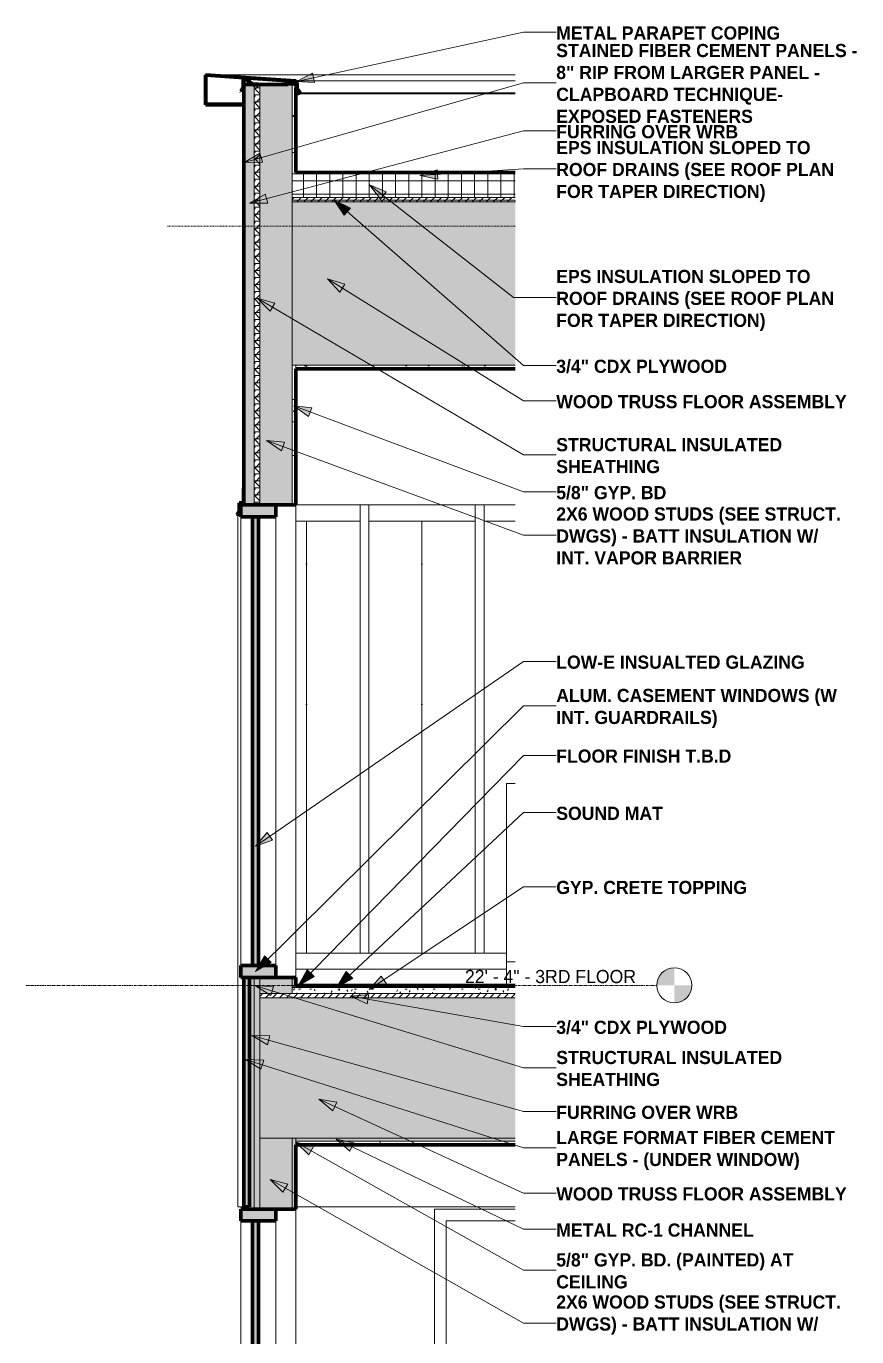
# Model space of a CAD drawing. Header units: inches. Extents: x 2031 to 2895, y -160 to 455.
# Drawn here: x 2030.7 to 2172.7, y 207.9 to 432 of the extents above; entities that cross this region are included whole.
import ezdxf

# ---------------------------------------------------------------- set-up
doc = ezdxf.new("R2010")
doc.units = ezdxf.units.IN
doc.header["$MEASUREMENT"] = 0
doc.linetypes.add('Aligning Line 1_8_', pattern=[0.25, 0.125, -0.125])
doc.linetypes.add('Grid Line 1_2_', pattern=[0.875, 0.5, -0.125, 0.125, -0.125])
for name, color, linetype, lineweight in [('0-1', 7, 'Continuous', 5), ('0-2', 55, 'Continuous', 9), ('A-FLOR-1', 8, 'Continuous', 5), ('A-FLOR-2', 31, 'Continuous', 5), ('A-FLOR-3', 251, 'Continuous', 5), ('A-FLOR-4', 192, 'Continuous', 70), ('A-FLOR-LEVL', 51, 'Continuous', 9), ('A-FLOR-LEVL-1', 51, 'Grid Line 1_2_', 9), ('A-FLOR-MCUT', 51, 'Continuous', 18), ('A-FLOR-PATT-1', 8, 'Continuous', 9), ('A-GLAZ-1', 135, 'Continuous', 18), ('A-GLAZ-2', 10, 'Continuous', 18), ('A-GLAZ-3', 27, 'Continuous', 18), ('A-GLAZ-4', 9, 'Continuous', 18), ('A-GLAZ-5', 151, 'Continuous', 70), ('A-GLAZ-CWMG-1', 55, 'Continuous', 9), ('A-ROOF', 132, 'Continuous', 18), ('A-ROOF-1', 252, 'Continuous', 18), ('A-ROOF-2', 31, 'Continuous', 5), ('A-ROOF-3', 132, 'Continuous', 70), ('A-ROOF-PATT-1', 132, 'Continuous', 9), ('A-WALL', 113, 'Continuous', 18), ('A-WALL-1', 254, 'Continuous', 5), ('A-WALL-2', 8, 'Continuous', 5), ('A-WALL-4', 135, 'Continuous', 18), ('A-WALL-5', 27, 'Continuous', 18), ('A-WALL-6', 113, 'Continuous', 70), ('A-WALL-PATT-1', 55, 'Continuous', 9), ('A-WALL-PATT-2', 111, 'Continuous', 9), ('G-ANNO-SYMB', 111, 'Aligning Line 1_8_', 9), ('G-ANNO-TEXT', 231, 'Continuous', 9), ('Q-CASE-1', 55, 'Continuous', 9)]:
    doc.layers.add(name, color=color, linetype=linetype, lineweight=lineweight)
doc.styles.add('Century Gothic', font='ufonts.com_century-gothic.ttf', dxfattribs={"height": 2.25})
doc.styles.add('Century Gothic_B', font='GOTHICB.TTF', dxfattribs={"height": 2.25})
pattern_1 = [(0, (3257.106, 59.024), (7.68, 1.92), [0.317, -5.443, 0.317, -5.443, -30.72]), (0, (3257.106, 59.024), (7.68, 1.92), [-11.52, 0.317, -11.203, 0.317, -5.443, -13.44]), (0, (3257.106, 59.024), (7.68, 1.92), [-28.8, 0.317, -3.523, 0.317, -9.283]), (120, (3259.986, 59.984), (-5.5027688, 5.691075), [0.317, -5.443, 0.317, -5.443, -30.72]), (120, (3259.986, 59.984), (-5.5027688, 5.691075), [-11.52, 0.317, -11.203, 0.317, -5.443, -13.44]), (120, (3259.986, 59.984), (-5.5027688, 5.691075), [-28.8, 0.317, -3.523, 0.317, -9.283]), (240, (3260.946, 63.824), (-2.1772312, -7.611075), [0.317, -5.443, 0.317, -5.443, -30.72]), (240, (3260.946, 63.824), (-2.1772312, -7.611075), [-11.52, 0.317, -11.203, 0.317, -5.443, -13.44]), (240, (3260.946, 63.824), (-2.1772312, -7.611075), [-28.8, 0.317, -3.523, 0.317, -9.283])]
pattern_2 = [(0, (3257.106, 59.024), (0, 1.2), []), (315, (3257.106, 59.024), (1.1992531, 0), [1.696, -1.696]), (45, (3257.106, 59.024), (1.1992531, 0), [1.696, -1.696])]
pattern_3 = [(161.57, (3257.226, 59.144), (-0.960383694, -0.00039918), [0, -6.83, 0.758, 0]), (18.43, (3256.986, 59.144), (-0.960383694, 0.00039918), [0, -6.83, 0.758, 0]), (108.43, (3257.226, 59.144), (0.47951018, -2.4005264), [2.276, -5.312]), (71.57, (3256.986, 59.144), (0.47951018, 2.4005264), [2.276, -5.312])]

# ---------------------------------------------------------------- blocks, each defined once
blk = doc.blocks.new('OD_CW_Base Cabinet - OD_CW_Base Cabinet-2044941-WALL SECTION - NORTH_SOUTH - LOOKING WEST - Callout 2')
at = {"layer": 'Q-CASE-1'}
for p, q in [((2112.8, 140), (2112.8, 170.5)), ((2114.32, 170.5), (2112.8, 170.5)), ((2112.8, 140), (2114.32, 140)), ((2112.8, 136), (2112.8, 140))]:
    blk.add_line(p, q, dxfattribs=at)
blk = doc.blocks.new('CTR - 1st Phase - Unit Layouts_rvt-1-WALL SECTION - NORTH_SOUTH - LOOKING WEST - Callout 2')
at = {"layer": '0-2'}
for p in [(0, 132), (0, 0)]:
    blk.add_blockref('OD_CW_Base Cabinet - OD_CW_Base Cabinet-2044941-WALL SECTION - NORTH_SOUTH - LOOKING WEST - Callout 2', p, dxfattribs=at)
blk = doc.blocks.new('Basic Wall _ EXT - FIBER CEMENT - LARGE - ___-2162460-WALL SECTION - NORTH_SOUTH - LOOKING WEST - Callout 2')
at = {"layer": 'A-WALL-5'}
blk.add_hatch(color=256, dxfattribs=at).paths.add_polyline_path([(2066.97, 348.51), (2067.05, 348.56), (2067.31, 348.88), (2067.29, 348.9), (2067, 348.56), (2066.96, 348.54), (2066.9, 348.57), (2066.88, 348.59), (2066.87, 348.63), (2066.89, 348.66), (2067.17, 349.02), (2067.17, 350.44), (2067.92, 350.5), (2067.92, 353), (2067.89, 353), (2067.89, 350.53), (2067.14, 350.46), (2067.13, 349.01), (2066.85, 348.66), (2066.85, 348.6), (2066.89, 348.53), (2066.92, 348.52), (2066.96, 348.51)], flags=0)
at = {"layer": 'A-WALL-6'}
for p, q in [((2067.92, 353), (2067.89, 353)), ((2067.89, 353), (2067.89, 350.53)), ((2067.92, 350.5), (2067.92, 353)), ((2067.89, 350.53), (2067.14, 350.46)), ((2067.14, 350.46), (2067.14, 349.02)), ((2067.17, 350.44), (2067.92, 350.5)), ((2067.17, 349.01), (2067.17, 350.44)), ((2067.14, 349.02), (2066.86, 348.68)), ((2066.87, 348.55), (2066.9, 348.53)), ((2066.89, 348.66), (2067.17, 349.01)), ((2066.92, 348.55), (2066.89, 348.57)), ((2067.29, 348.9), (2067, 348.56)), ((2067.03, 348.54), (2067.31, 348.88)), ((2067.31, 348.88), (2067.29, 348.9))]:
    blk.add_line(p, q, dxfattribs=at)
for centre, radius, start, end in [((2066.93, 348.62), 0.0938, 140, 230), ((2066.93, 348.62), 0.0625, 140, 230), ((2066.96, 348.6), 0.0938, 230, 320), ((2066.96, 348.6), 0.0625, 230, 320)]:
    blk.add_arc(centre, radius, start, end, dxfattribs=at)
blk = doc.blocks.new('Basic Wall _ EXT - FIBER CEMENT - SMALL - ___-2145934-WALL SECTION - NORTH_SOUTH - LOOKING WEST - Callout 2')
at = {"layer": 'A-WALL-5'}
h = blk.add_hatch(color=256, dxfattribs=at)
h.paths.add_polyline_path([(2062.33, 418.54), (2067.92, 418.54), (2067.92, 418.62), (2061.44, 418.62), (2061.44, 423.58), (2076.8, 422.52), (2076.9, 422.47), (2076.94, 422.35), (2076.95, 421.39), (2076.96, 421.35), (2077.02, 421.22), (2077.41, 420.59), (2077.27, 420.51), (2077.2, 420.5), (2077.14, 420.51), (2076.86, 420.64), (2076.83, 420.57), (2077.14, 420.43), (2077.22, 420.42), (2077.34, 420.45), (2077.53, 420.57), (2077.03, 421.37), (2077.02, 421.5), (2077.01, 422.37), (2076.96, 422.52), (2076.8, 422.6), (2061.36, 423.66), (2061.36, 418.54), (2061.44, 418.54)], flags=0)
h.paths.add_polyline_path([(2077.23, 420.59), (2077.3, 420.63), (2076.88, 421.33), (2076.87, 421.39), (2076.87, 421.85), (2076.8, 422.01), (2076.62, 422.08), (2075.45, 422.07), (2075.45, 422), (2076.8, 422), (2076.81, 421.3), (2076.88, 421.17), (2077.23, 420.6)], flags=0)
h.paths.add_polyline_path([(2067.46, 420.79), (2067.9, 421.52), (2067.91, 421.57), (2067.92, 421.63), (2067.93, 422.87), (2068.02, 423.02), (2068.22, 422.98), (2069.36, 422.01), (2069.38, 422), (2070.35, 422), (2070.35, 422.04), (2069.46, 422.05), (2069.41, 422.07), (2069.36, 422.1), (2068.25, 423.05), (2068.11, 423.11), (2067.98, 423.09), (2067.88, 423), (2067.84, 422.86), (2067.83, 421.56), (2067.78, 421.45), (2067.39, 420.84)], flags=0)
h.paths.add_polyline_path([(2075.17, 422.16), (2076.32, 422.16), (2076.32, 422.23), (2075.25, 422.23), (2075.25, 422.37), (2076.67, 422.39), (2076.72, 422.24), (2076.8, 422.27), (2076.73, 422.47), (2075.17, 422.44), (2075.17, 422.23)], flags=0)
at = {"layer": 'A-WALL-4'}
for p, q in [((2067.92, 421.63), (2067.92, 422)), ((2075.45, 422), (2076.17, 422)), ((2076.17, 422), (2076.62, 422)), ((2076.79, 421.83), (2076.79, 421.39)), ((2067.92, 418.54), (2067.92, 418.62))]:
    blk.add_line(p, q, dxfattribs=at)
at = {"layer": 'A-WALL-6'}
for p, q in [((2076.8, 422.6), (2061.36, 423.66)), ((2061.36, 423.66), (2061.36, 418.54)), ((2061.44, 418.62), (2061.44, 423.58)), ((2061.44, 423.58), (2076.79, 422.52)), ((2067.8, 421.5), (2067.39, 420.84)), ((2067.46, 420.79), (2067.87, 421.45)), ((2067.84, 422.86), (2067.84, 421.63)), ((2067.92, 422), (2067.92, 422.86)), ((2068.2, 422.99), (2069.31, 422.04)), ((2069.36, 422.1), (2068.25, 423.05)), ((2070.35, 422.04), (2069.52, 422.04)), ((2069.52, 421.96), (2070.35, 421.96)), ((2070.35, 421.96), (2070.35, 422.04)), ((2076.73, 422.47), (2075.17, 422.44)), ((2075.17, 422.44), (2075.17, 422.16)), ((2075.17, 422.16), (2076.32, 422.16)), ((2075.25, 422.37), (2076.67, 422.39)), ((2075.25, 422.23), (2075.25, 422.37)), ((2076.32, 422.23), (2075.25, 422.23)), ((2076.62, 422.08), (2075.45, 422.08)), ((2075.45, 422.08), (2075.45, 422)), ((2076.32, 422.16), (2076.32, 422.23)), ((2076.67, 422.39), (2076.72, 422.24)), ((2076.72, 422.24), (2076.8, 422.27)), ((2076.8, 422.27), (2076.73, 422.47)), ((2076.84, 421.22), (2077.23, 420.59)), ((2076.87, 421.39), (2076.87, 421.83)), ((2077.3, 420.63), (2076.91, 421.26)), ((2076.94, 422.35), (2076.94, 421.44)), ((2076.99, 421.26), (2077.42, 420.6)), ((2077.02, 421.44), (2077.02, 422.35)), ((2077.53, 420.57), (2077.06, 421.3)), ((2067.39, 420.84), (2067.46, 420.79)), ((2076.86, 420.64), (2076.83, 420.57)), ((2076.83, 420.57), (2077.1, 420.44)), ((2077.14, 420.51), (2076.86, 420.64)), ((2077.23, 420.59), (2077.3, 420.63)), ((2077.42, 420.6), (2077.3, 420.52)), ((2077.34, 420.45), (2077.53, 420.57)), ((2061.36, 418.54), (2067.92, 418.54)), ((2067.92, 418.62), (2061.44, 418.62))]:
    blk.add_line(p, q, dxfattribs=at)
for centre, radius, start, end in [((2067.59, 421.63), 0.25, 328.2381, 0), ((2068.09, 422.86), 0.25, 49.2771, 180), ((2067.59, 421.63), 0.329, 328.2381, 0), ((2068.09, 422.86), 0.171, 49.2771, 180), ((2069.52, 422.29), 0.329, 229.2771, 270), ((2069.52, 422.29), 0.25, 229.2771, 270), ((2076.62, 421.83), 0.25, 0, 90), ((2076.62, 421.83), 0.171, 0, 90), ((2076.77, 422.35), 0.171, 0, 82.4457), ((2077.12, 421.39), 0.329, 180, 211.4324), ((2076.77, 422.35), 0.25, 0, 83.0705), ((2077.12, 421.39), 0.25, 180, 211.4324), ((2077.27, 421.44), 0.329, 180, 212.826), ((2077.27, 421.44), 0.25, 180, 212.826), ((2077.21, 420.67), 0.25, 244.1745, 302.0105), ((2077.21, 420.67), 0.171, 244.1745, 302.0105)]:
    blk.add_arc(centre, radius, start, end, dxfattribs=at)
blk = doc.blocks.new('_THE_ WINDOW _ DOOR - Window - 2nd Floor-2113391-WALL SECTION - NORTH_SOUTH - LOOKING WEST - Callout 2')
at = {"layer": 'A-GLAZ-2'}
blk.add_hatch(color=256, dxfattribs=at).paths.add_polyline_path([(2069.42, 151), (2070.42, 151), (2070.42, 227.75), (2069.42, 227.75), (2069.42, 154.13)], flags=0)
at = {"layer": 'A-GLAZ-3'}
h = blk.add_hatch(color=256, dxfattribs=at)
h.paths.add_polyline_path([(2067.92, 149), (2073.42, 149), (2073.42, 151), (2067.42, 151), (2067.42, 149)], flags=0)
h.paths.add_polyline_path([(2067.99, 227.75), (2073.42, 227.75), (2073.42, 229.75), (2067.42, 229.75), (2067.42, 227.75), (2067.95, 227.75)], flags=0)
at = {"layer": 'A-GLAZ-4'}
blk.add_hatch(color=256, dxfattribs=at).paths.add_polyline_path([(2067.92, 109.75), (2068.92, 109.75), (2068.92, 149), (2067.92, 149), (2067.92, 109.87)], flags=0)
at = {"layer": 'A-GLAZ-1'}
for p, q in [((2067.42, 151), (2067.42, 227.75)), ((2073.42, 227.75), (2073.42, 151))]:
    blk.add_line(p, q, dxfattribs=at)
at = {"layer": 'A-GLAZ-5'}
for p, q in [((2073.42, 229.75), (2067.42, 229.75)), ((2067.42, 229.75), (2067.42, 227.75)), ((2073.42, 227.75), (2073.42, 229.75)), ((2067.42, 227.75), (2073.42, 227.75)), ((2069.42, 227.75), (2069.42, 151)), ((2070.42, 227.75), (2069.42, 227.75)), ((2070.42, 151), (2070.42, 227.75)), ((2073.42, 151), (2067.42, 151)), ((2067.42, 151), (2067.42, 149)), ((2069.42, 151), (2070.42, 151)), ((2073.42, 149), (2073.42, 151)), ((2067.42, 149), (2073.42, 149)), ((2068.92, 149), (2067.92, 149)), ((2067.92, 149), (2067.92, 109.75)), ((2068.92, 109.75), (2068.92, 149)), ((2067.92, 109.75), (2068.92, 109.75))]:
    blk.add_line(p, q, dxfattribs=at)
blk = doc.blocks.new('_THE_ WINDOW _ DOOR - Window - 3rd Floor-2113392-WALL SECTION - NORTH_SOUTH - LOOKING WEST - Callout 2')
at = {"layer": 'A-GLAZ-2'}
blk.add_hatch(color=256, dxfattribs=at).paths.add_polyline_path([(2070.42, 271.37), (2070.42, 348.12), (2069.42, 348.12), (2069.42, 271.37), (2069.76, 271.37)], flags=0)
at = {"layer": 'A-GLAZ-3'}
h = blk.add_hatch(color=256, dxfattribs=at)
h.paths.add_polyline_path([(2073.24, 269.37), (2073.42, 269.37), (2073.42, 271.37), (2067.42, 271.37), (2067.42, 269.37), (2070.67, 269.37)], flags=0)
h.paths.add_polyline_path([(2067.92, 348.12), (2073.42, 348.12), (2073.42, 350.12), (2067.42, 350.12), (2067.42, 348.12)], flags=0)
at = {"layer": 'A-GLAZ-4'}
blk.add_hatch(color=256, dxfattribs=at).paths.add_polyline_path([(2068.92, 230.12), (2068.92, 269.37), (2067.92, 269.37), (2067.92, 230.12)], flags=0)
at = {"layer": 'A-GLAZ-1'}
for p, q in [((2067.42, 271.37), (2067.42, 348.12)), ((2073.42, 348.12), (2073.42, 271.37))]:
    blk.add_line(p, q, dxfattribs=at)
at = {"layer": 'A-GLAZ-5'}
for p, q in [((2073.42, 350.12), (2067.42, 350.12)), ((2067.42, 350.12), (2067.42, 348.12)), ((2073.42, 348.12), (2073.42, 350.12)), ((2067.42, 348.12), (2073.42, 348.12)), ((2069.42, 348.12), (2069.42, 271.37)), ((2070.42, 348.12), (2069.42, 348.12)), ((2070.42, 271.37), (2070.42, 348.12)), ((2073.42, 271.37), (2067.42, 271.37)), ((2067.42, 271.37), (2067.42, 269.37)), ((2069.42, 271.37), (2070.42, 271.37)), ((2073.42, 269.37), (2073.42, 271.37)), ((2067.42, 269.37), (2073.42, 269.37)), ((2068.92, 269.37), (2067.92, 269.37)), ((2067.92, 269.37), (2067.92, 230.12)), ((2068.92, 230.12), (2068.92, 269.37)), ((2067.92, 230.12), (2068.92, 230.12))]:
    blk.add_line(p, q, dxfattribs=at)
blk = doc.blocks.new('Basic Wall _ EXT - FIBER CEMENT - LARGE - ___-2162463-WALL SECTION - NORTH_SOUTH - LOOKING WEST - Callout 2')
at = {"layer": 'A-WALL-4'}
for p, q in [((2067.17, 350.44), (2067.92, 350.44)), ((2066.9, 348.53), (2066.92, 348.52))]:
    blk.add_line(p, q, dxfattribs=at)
at = {"layer": 'A-WALL-4', "flags": 128}
blk.add_lwpolyline([(2066.86, 348.68), (2066.85, 348.66), (2066.84, 348.64), (2066.84, 348.61), (2066.84, 348.59), (2066.86, 348.57), (2066.87, 348.55)], dxfattribs=at)
blk = doc.blocks.new('Basic Wall _ EXT - FIBER CEMENT - SMALL - ___-2145937-WALL SECTION - NORTH_SOUTH - LOOKING WEST - Callout 2')
at = {"layer": 'A-WALL-4'}
for p, q in [((2114.32, 423.66), (2061.36, 423.66)), ((2068.24, 423.11), (2068.09, 423.11)), ((2069.31, 422.04), (2069.37, 422)), ((2070.35, 422.04), (2075.45, 422.04)), ((2075.25, 422.37), (2076.68, 422.37)), ((2076.94, 422.23), (2076.32, 422.23)), ((2076.32, 422.16), (2076.94, 422.16)), ((2076.94, 422.08), (2076.62, 422.08)), ((2076.72, 422.24), (2076.94, 422.24)), ((2076.73, 422.47), (2076.9, 422.47)), ((2076.8, 422.6), (2114.32, 422.6)), ((2076.8, 422.27), (2076.94, 422.27)), ((2067.46, 420.79), (2067.92, 420.79)), ((2076.86, 420.64), (2077.2, 420.64)), ((2077.21, 420.42), (2114.32, 420.42)), ((2077.23, 420.59), (2077.41, 420.59)), ((2077.3, 420.63), (2077.4, 420.63)), ((2077.53, 420.57), (2114.32, 420.57))]:
    blk.add_line(p, q, dxfattribs=at)
at = {"layer": 'A-WALL-4', "flags": 128}
for points in [[(2067.98, 423.09), (2067.96, 423.07), (2067.91, 423.03), (2067.87, 422.98), (2067.85, 422.92), (2067.84, 422.86)], [(2067.87, 421.45), (2067.9, 421.51), (2067.91, 421.57), (2067.92, 421.63)], [(2068.25, 423.05), (2068.2, 423.09), (2068.14, 423.11), (2068.08, 423.11), (2068.02, 423.1), (2067.99, 423.09)], [(2076.87, 421.83), (2076.87, 421.89), (2076.84, 421.95), (2076.8, 422.01), (2076.75, 422.05), (2076.69, 422.07), (2076.62, 422.08)], [(2077.02, 422.35), (2077.01, 422.41), (2076.99, 422.47), (2076.96, 422.52), (2076.91, 422.56), (2076.86, 422.59), (2076.8, 422.6)], [(2076.8, 421.35), (2076.8, 421.33), (2076.82, 421.28), (2076.84, 421.22)], [(2076.94, 421.44), (2076.95, 421.38), (2076.97, 421.32), (2076.99, 421.26)], [(2077.1, 420.44), (2077.16, 420.42), (2077.22, 420.42), (2077.29, 420.43), (2077.34, 420.45)]]:
    blk.add_lwpolyline(points, dxfattribs=at)
blk = doc.blocks.new('Rectangular Mullion - Profile_Polycarbonate_Upper and left-1940140-WALL SECTION - NORTH_SOUTH - LOOKING WEST - Callout 2')
at = {"layer": 'A-GLAZ-CWMG-1'}
for p, q in [((2087.79, 347.37), (2076.8, 347.37)), ((2107.48, 347.37), (2089.29, 347.37)), ((2114.32, 347.37), (2108.98, 347.37))]:
    blk.add_line(p, q, dxfattribs=at)
blk = doc.blocks.new('_THE_ WINDOW _ DOOR - Window - 2nd Floor-2113400-WALL SECTION - NORTH_SOUTH - LOOKING WEST - Callout 2')
at = {"layer": 'A-GLAZ-1'}
for p, q in [((2102.51, 227.75), (2114.32, 227.75)), ((2102.51, 151), (2102.51, 227.75)), ((2112.8, 151), (2102.51, 151))]:
    blk.add_line(p, q, dxfattribs=at)
blk = doc.blocks.new('Rectangular Mullion - Stud - Base_Head-1740475-WALL SECTION - NORTH_SOUTH - LOOKING WEST - Callout 2')
at = {"layer": 'A-GLAZ-CWMG-1'}
h = blk.add_hatch(dxfattribs=at)
h.set_pattern_fill('FP_10', color=256, style=0, pattern_type=2)
h.set_pattern_definition([(0, (2118.82, 270.75), (0, 8), [])])
h.paths.add_polyline_path([(2112.8, 268), (2112.8, 273.5), (2108.98, 273.5), (2108.98, 268)], flags=0)
blk.add_line((2112.8, 273.5), (2108.98, 273.5), dxfattribs=at)
blk = doc.blocks.new('Rectangular Mullion - Stud - Base_Head-1773364-WALL SECTION - NORTH_SOUTH - LOOKING WEST - Callout 2')
at = {"layer": 'A-GLAZ-CWMG-1'}
h = blk.add_hatch(dxfattribs=at)
h.set_pattern_fill('FP_11', color=256, style=0, pattern_type=2)
h.set_pattern_definition([(0, (2099.137, 270.75), (0, 8), [])])
h.paths.add_polyline_path([(2089.29, 268), (2108.98, 268), (2108.98, 273.5), (2089.29, 273.5), (2089.29, 272)], flags=0)
blk.add_line((2108.98, 273.5), (2089.29, 273.5), dxfattribs=at)
blk = doc.blocks.new('Rectangular Mullion - Stud - Base_Head-1773367-WALL SECTION - NORTH_SOUTH - LOOKING WEST - Callout 2')
at = {"layer": 'A-GLAZ-CWMG-1'}
h = blk.add_hatch(dxfattribs=at)
h.set_pattern_fill('FP_12', color=256, style=0, pattern_type=2)
h.set_pattern_definition([(0, (2079.453, 270.75), (0, 8), [])])
h.paths.add_polyline_path([(2076.8, 268), (2089.29, 268), (2089.29, 273.5), (2076.8, 273.5), (2076.8, 269.37)], flags=0)
blk.add_line((2089.29, 273.5), (2076.8, 273.5), dxfattribs=at)
blk = doc.blocks.new('Rectangular Mullion - Stud - Vertical-2193583-WALL SECTION - NORTH_SOUTH - LOOKING WEST - Callout 2')
at = {"layer": 'A-GLAZ-CWMG-1'}
for p, q in [((2107.48, 273.5), (2107.48, 350.12)), ((2108.98, 350.12), (2108.98, 273.5)), ((2108.98, 273.5), (2107.48, 273.5))]:
    blk.add_line(p, q, dxfattribs=at)
blk = doc.blocks.new('Rectangular Mullion - Profile_Polycarbonate_right-1741241-WALL SECTION - NORTH_SOUTH - LOOKING WEST - Callout 2')
at = {"layer": 'A-GLAZ-CWMG-1'}
for p, q in [((2066.92, 350.12), (2067.14, 350.12)), ((2066.92, 350.12), (2066.92, 348.76)), ((2067.17, 350.12), (2067.42, 350.12)), ((2066.92, 348.71), (2066.92, 348.55)), ((2066.92, 348.52), (2066.92, 230.12)), ((2067.92, 230.12), (2066.92, 230.12))]:
    blk.add_line(p, q, dxfattribs=at)
blk = doc.blocks.new('Level - Level Head - Circle-50818-WALL SECTION - NORTH_SOUTH - LOOKING WEST - Callout 2')
at = {"layer": 'A-FLOR-LEVL'}
h = blk.add_hatch(color=256, dxfattribs=at)
edge = h.paths.add_edge_path(flags=0)
edge.add_line((2141.5, 0), (2138.5, 0))
edge.add_arc((2141.5, 0), 3, 90, 180, ccw=False)
edge.add_line((2141.5, 3), (2141.5, 0))
h = blk.add_hatch(color=256, dxfattribs=at)
edge = h.paths.add_edge_path(flags=0)
edge.add_line((2141.5, -3), (2141.5, 0))
edge.add_line((2141.5, 0), (2144.5, 0))
edge.add_arc((2141.5, 0), 3, 270, 360, ccw=False)
blk.add_circle((2141.5, 0), 3, dxfattribs=at)

msp = doc.modelspace()

# ---------------------------------------------------------------- hatches: boundary and pattern name
at = {"layer": 'A-FLOR-1'}
msp.add_hatch(color=256, dxfattribs=at).paths.add_polyline_path([(2076.17, 267.62), (2114.32, 267.62), (2114.32, 267.87), (2076.17, 267.87)], flags=0)
at = {"layer": 'A-FLOR-2'}
msp.add_hatch(color=256, dxfattribs=at).paths.add_polyline_path([(2114.32, 241.87), (2114.32, 265.87), (2070.67, 265.87), (2070.67, 241.87), (2084.61, 241.87)], flags=0)
at = {"layer": 'A-FLOR-3'}
msp.add_hatch(color=256, dxfattribs=at).paths.add_polyline_path([(2076.8, 241.37), (2114.32, 241.37), (2114.32, 241.87), (2076.8, 241.87)], flags=0)
at = {"layer": 'A-FLOR-PATT-1'}
h = msp.add_hatch(dxfattribs=at)
h.set_pattern_fill('FP_3', color=256, style=0, pattern_type=2)
h.set_pattern_definition(pattern_2)
h.paths.add_polyline_path([(2114.32, 265.87), (2114.32, 266.62), (2070.67, 266.62), (2070.67, 265.87), (2112.8, 265.87)], flags=0)
h = msp.add_hatch(dxfattribs=at)
h.set_pattern_fill('FP_2', color=256, style=0, pattern_type=2)
h.set_pattern_definition([(0, (3257.106, 59.024), (3.84, 0.96), [0.317, -2.563, 0.317, -2.563, -15.36]), (0, (3257.106, 59.024), (3.84, 0.96), [-5.76, 0.317, -5.443, 0.317, -2.563, -6.72]), (0, (3257.106, 59.024), (3.84, 0.96), [-14.4, 0.317, -1.603, 0.317, -4.483]), (120, (3258.546, 59.504), (-2.7513844, 2.84553755), [0.317, -2.563, 0.317, -2.563, -15.36]), (120, (3258.546, 59.504), (-2.7513844, 2.84553755), [-5.76, 0.317, -5.443, 0.317, -2.563, -6.72]), (120, (3258.546, 59.504), (-2.7513844, 2.84553755), [-14.4, 0.317, -1.603, 0.317, -4.483]), (240, (3259.026, 61.424), (-1.0886156, -3.80553755), [0.317, -2.563, 0.317, -2.563, -15.36]), (240, (3259.026, 61.424), (-1.0886156, -3.80553755), [-5.76, 0.317, -5.443, 0.317, -2.563, -6.72]), (240, (3259.026, 61.424), (-1.0886156, -3.80553755), [-14.4, 0.317, -1.603, 0.317, -4.483])])
h.paths.add_polyline_path([(2114.32, 266.62), (2114.32, 267.62), (2076.17, 267.62), (2076.17, 266.62), (2112.8, 266.62)], flags=0)
h = msp.add_hatch(dxfattribs=at)
h.set_pattern_fill('FP_1', color=256, style=0, pattern_type=2)
h.set_pattern_definition(pattern_1)
h.paths.add_polyline_path([(2114.32, 240.75), (2114.32, 241.37), (2076.8, 241.37), (2076.8, 240.75), (2084.61, 240.75)], flags=0)
at = {"layer": 'A-ROOF-1'}
msp.add_hatch(color=256, dxfattribs=at).paths.add_polyline_path([(2084.61, 406.7), (2114.32, 406.7), (2114.32, 406.95), (2076.8, 406.95), (2076.8, 406.7)], flags=0)
at = {"layer": 'A-ROOF-2'}
msp.add_hatch(color=256, dxfattribs=at).paths.add_polyline_path([(2076.4, 374), (2114.32, 374), (2114.32, 401.95), (2076.17, 401.95), (2076.17, 374), (2076.32, 374)], flags=0)
at = {"layer": 'A-ROOF-PATT-1'}
h = msp.add_hatch(dxfattribs=at)
h.set_pattern_fill('FP_7', color=256, style=0, pattern_type=2)
h.set_pattern_definition([(0, (3257.106, 59.024), (0, 2.25), []), (90, (3257.106, 59.024), (-2.25, 1e-16), [])])
h.paths.add_polyline_path([(2084.61, 402.7), (2114.32, 402.7), (2114.32, 406.7), (2076.17, 406.7), (2076.17, 402.7), (2076.8, 402.7)], flags=0)
h = msp.add_hatch(dxfattribs=at)
h.set_pattern_fill('FP_3', color=256, style=0, pattern_type=2)
h.set_pattern_definition(pattern_2)
h.paths.add_polyline_path([(2099.98, 401.95), (2114.32, 401.95), (2114.32, 402.7), (2076.17, 402.7), (2076.17, 401.95), (2084.61, 401.95)], flags=0)
h = msp.add_hatch(dxfattribs=at)
h.set_pattern_fill('FP_1', color=256, style=0, pattern_type=2)
h.set_pattern_definition(pattern_1)
h.paths.add_polyline_path([(2114.32, 373.37), (2114.32, 374), (2076.8, 374), (2076.8, 373.37), (2084.61, 373.37)], flags=0)
at = {"layer": 'A-WALL-1'}
h = msp.add_hatch(color=256, dxfattribs=at)
h.paths.add_polyline_path([(2068.07, 229.75), (2068.17, 229.75), (2068.17, 230.12), (2067.92, 230.12), (2067.93, 229.75)], flags=0)
h.paths.add_polyline_path([(2068.17, 350.12), (2068.17, 350.5), (2067.92, 350.5), (2067.92, 350.12)], flags=0)
at = {"layer": 'A-WALL-2'}
for points in [[(2067.92, 350.5), (2068.17, 350.5), (2068.17, 422), (2067.92, 422), (2067.92, 350.5)], [(2069.67, 350.5), (2069.67, 422), (2068.17, 422), (2068.17, 350.5)]]:
    msp.add_hatch(color=256, dxfattribs=at).paths.add_polyline_path(points, flags=0)
h = msp.add_hatch(color=256, dxfattribs=at)
h.paths.add_polyline_path([(2069.67, 109.75), (2069.67, 149), (2068.92, 149), (2068.92, 109.75)], flags=0)
h.paths.add_polyline_path([(2069.06, 229.75), (2069.67, 229.75), (2069.67, 269.37), (2068.92, 269.37), (2068.92, 230.12), (2068.17, 230.12), (2068.17, 229.75), (2069, 229.75)], flags=0)
h.paths.add_polyline_path([(2068.17, 350.12), (2069.67, 350.12), (2069.67, 350.5), (2068.17, 350.5), (2068.17, 350.14)], flags=0)
at = {"layer": 'A-WALL-PATT-1'}
h = msp.add_hatch(dxfattribs=at)
h.set_pattern_fill('FP_9', color=256, style=0, pattern_type=2)
h.set_pattern_definition([(90, (2196.746, 268), (-19.685, 1e-15), [24, 0, 0, 0])])
h.paths.add_polyline_path([(2084.61, 273.5), (2087.79, 273.5), (2087.79, 347.37), (2076.8, 347.37), (2076.8, 273.5)], flags=0)
h.paths.add_polyline_path([(2089.29, 273.5), (2107.48, 273.5), (2107.48, 347.37), (2089.29, 347.37), (2089.29, 295.66)], flags=0)
h.paths.add_polyline_path([(2108.98, 273.5), (2112.8, 273.5), (2112.8, 302.5), (2114.32, 302.5), (2114.32, 347.37), (2108.98, 347.37), (2108.98, 295.66)], flags=0)
at = {"layer": 'A-WALL-PATT-2'}
h = msp.add_hatch(dxfattribs=at)
h.set_pattern_fill('FP_3', color=256, style=0, pattern_type=2)
h.set_pattern_definition(pattern_2)
h.paths.add_polyline_path([(2070.67, 350.5), (2070.67, 422), (2069.67, 422), (2069.67, 350.5), (2069.76, 350.5)], flags=0)
h = msp.add_hatch(dxfattribs=at)
h.set_pattern_fill('FP_4', color=256, style=0, pattern_type=2)
h.set_pattern_definition(pattern_3)
h.paths.add_polyline_path([(2073.47, 350.5), (2076.17, 350.5), (2076.17, 422), (2070.67, 422), (2070.67, 350.5), (2071.61, 350.5)], flags=0)
h = msp.add_hatch(dxfattribs=at)
h.set_pattern_fill('FP_1', color=256, style=0, pattern_type=2)
h.set_pattern_definition(pattern_1)
h.paths.add_polyline_path([(2076.8, 350.5), (2076.8, 374), (2076.17, 374), (2076.17, 350.5)], flags=0)
h.paths.add_polyline_path([(2076.76, 406.7), (2076.8, 406.7), (2076.8, 422), (2076.17, 422), (2076.18, 406.7), (2076.62, 406.7)], flags=0)
h = msp.add_hatch(dxfattribs=at)
h.set_pattern_fill('FP_3', color=256, style=0, pattern_type=2)
h.set_pattern_definition(pattern_2)
h.paths.add_polyline_path([(2069.67, 109.75), (2070.67, 109.87), (2070.67, 149), (2069.67, 149), (2069.67, 109.87)], flags=0)
h.paths.add_polyline_path([(2069.67, 229.75), (2070.67, 229.75), (2070.67, 269.37), (2069.67, 269.37), (2069.67, 230.12)], flags=0)
h.paths.add_polyline_path([(2069.86, 350.12), (2070.67, 350.12), (2070.67, 350.5), (2069.67, 350.5), (2069.67, 350.12), (2069.76, 350.12)], flags=0)
h = msp.add_hatch(dxfattribs=at)
h.set_pattern_fill('FP_4', color=256, style=0, pattern_type=2)
h.set_pattern_definition(pattern_3)
h.paths.add_polyline_path([(2076.17, 134.62), (2076.17, 149), (2070.67, 149), (2070.67, 134.62), (2074.29, 134.62)], flags=0)
h.paths.add_polyline_path([(2076.17, 229.75), (2076.17, 241.87), (2070.67, 241.87), (2070.67, 229.75), (2073.24, 229.75)], flags=0)
h.paths.add_polyline_path([(2070.67, 266.62), (2076.17, 266.62), (2076.17, 269.37), (2070.67, 269.37), (2070.67, 268)], flags=0)
h.paths.add_polyline_path([(2075.33, 350.12), (2076.17, 350.12), (2076.17, 350.5), (2070.67, 350.5), (2070.67, 350.12), (2073.47, 350.12)], flags=0)
h = msp.add_hatch(dxfattribs=at)
h.set_pattern_fill('FP_1', color=256, style=0, pattern_type=2)
h.set_pattern_definition(pattern_1)
h.paths.add_polyline_path([(2076.8, 136), (2076.8, 149), (2076.17, 149), (2076.17, 136)], flags=0)
h.paths.add_polyline_path([(2076.17, 229.75), (2076.8, 229.75), (2076.8, 241.87), (2076.17, 241.87), (2076.17, 230.12)], flags=0)
h.paths.add_polyline_path([(2076.17, 268), (2076.8, 268), (2076.8, 269.37), (2076.17, 269.37), (2076.17, 268)], flags=0)
h.paths.add_polyline_path([(2076.17, 350.12), (2076.8, 350.12), (2076.8, 350.5), (2076.17, 350.5), (2076.17, 350.44)], flags=0)
at = {"layer": 'G-ANNO-TEXT'}
for points in [[(2076.93, 422.5), (2080.03, 422.35), (2079.69, 423.92)], [(2067.98, 408.67), (2071.09, 408.72), (2070.65, 410.26)], [(2098.03, 406.43), (2101.08, 405.82), (2100.97, 407.43)], [(2068.89, 401.72), (2072, 401.71), (2071.59, 403.26)], [(2089.43, 404.86), (2091.29, 402.37), (2092.28, 403.64)], [(2083.34, 402.22), (2085.07, 399.64), (2086.13, 400.85)], [(2082.24, 388.78), (2084.36, 386.51), (2085.21, 387.87)], [(2070.22, 385.47), (2072.4, 383.25), (2073.22, 384.64)], [(2076.48, 367.04), (2079, 365.23), (2079.57, 366.74)], [(2071.81, 361.16), (2074.35, 359.37), (2074.9, 360.88)], [(2069.91, 291.78), (2072.83, 292.82), (2071.92, 294.14)], [(2069.91, 270.37), (2072.6, 271.91), (2071.47, 273.05)], [(2077.24, 267.94), (2079.92, 269.52), (2078.76, 270.65)], [(2083.8, 267.72), (2086.54, 269.18), (2085.44, 270.36)], [(2089.35, 267.27), (2092.29, 268.27), (2091.4, 269.6)], [(2069.91, 267.94), (2072.54, 266.29), (2073.01, 267.83)], [(2086.18, 266.16), (2088.99, 264.85), (2089.27, 266.43)], [(2069.28, 259.43), (2071.95, 257.84), (2072.38, 259.39)], [(2068.22, 255.33), (2070.84, 253.66), (2071.32, 255.19)], [(2080.76, 248.55), (2083.15, 246.57), (2083.83, 248.03)], [(2076.84, 241.21), (2079.06, 239.04), (2079.85, 240.44)], [(2083.7, 241.69), (2086.06, 239.66), (2086.75, 241.11)], [(2072.41, 234.81), (2074.62, 232.63), (2075.42, 234.03)]]:
    msp.add_hatch(color=256, dxfattribs=at).paths.add_polyline_path(points, flags=0)

# ---------------------------------------------------------------- linework, layer by layer
at = {"layer": 'A-FLOR-4'}
for p, q in [((2114.32, 268), (2076.8, 268)), ((2076.8, 240.75), (2114.32, 240.75))]:
    msp.add_line(p, q, dxfattribs=at)
at = {"layer": 'A-FLOR-LEVL-1'}
msp.add_line((2030.73, 268), (2138.5, 268), dxfattribs=at)
at = {"layer": 'A-FLOR-MCUT'}
for p, q in [((2076.8, 268), (2076.17, 268)), ((2114.32, 267.87), (2076.17, 267.87)), ((2114.32, 267.62), (2076.17, 267.62)), ((2114.32, 266.62), (2076.17, 266.62)), ((2114.32, 265.87), (2070.67, 265.87)), ((2076.8, 241.87), (2076.8, 240.75)), ((2114.32, 241.87), (2076.8, 241.87)), ((2114.32, 241.37), (2076.8, 241.37))]:
    msp.add_line(p, q, dxfattribs=at)
at = {"layer": 'A-ROOF'}
for p, q in [((2114.32, 406.7), (2076.17, 406.7)), ((2114.32, 402.7), (2076.17, 402.7)), ((2114.32, 401.95), (2076.17, 401.95)), ((2076.17, 374), (2114.32, 374))]:
    msp.add_line(p, q, dxfattribs=at)
at = {"layer": 'A-ROOF-3'}
for p, q in [((2114.32, 406.95), (2076.8, 406.95)), ((2076.8, 373.37), (2114.32, 373.37))]:
    msp.add_line(p, q, dxfattribs=at)
at = {"layer": 'A-WALL'}
for p, q in [((2068.17, 422), (2068.17, 350.12)), ((2069.67, 422), (2069.67, 350.12)), ((2070.67, 422), (2070.67, 350.12)), ((2076.17, 350.12), (2076.17, 422)), ((2076.8, 406.7), (2076.8, 406.95)), ((2076.8, 373.37), (2076.8, 374)), ((2068.17, 350.5), (2067.92, 350.5)), ((2069.67, 269.37), (2069.67, 229.75)), ((2070.67, 229.75), (2070.67, 269.37)), ((2076.17, 269.37), (2076.17, 266.62)), ((2070.67, 266.62), (2076.17, 266.62)), ((2076.8, 241.87), (2070.67, 241.87)), ((2076.17, 241.87), (2076.17, 229.75)), ((2068.17, 230.12), (2068.17, 229.75))]:
    msp.add_line(p, q, dxfattribs=at)
at = {"layer": 'A-WALL-4'}
for p, q in [((2067.92, 422), (2067.92, 421.63)), ((2076.62, 422), (2075.45, 422)), ((2076.8, 421.39), (2076.8, 421.83)), ((2067.92, 418.62), (2067.92, 418.54)), ((2076.8, 350.12), (2076.8, 269.37)), ((2076.8, 350.12), (2114.32, 350.12)), ((2076.8, 230.12), (2114.32, 230.12)), ((2076.8, 229.75), (2076.8, 149)), ((2100.51, 149), (2100.51, 229.75)), ((2100.51, 229.75), (2114.32, 229.75))]:
    msp.add_line(p, q, dxfattribs=at)
at = {"layer": 'A-WALL-6'}
for p, q in [((2075.45, 422), (2067.92, 422)), ((2067.92, 421.63), (2067.92, 418.62)), ((2076.8, 422), (2076.62, 422)), ((2076.8, 421.83), (2076.8, 422)), ((2076.8, 406.95), (2076.8, 421.39)), ((2067.92, 418.54), (2067.92, 350.12)), ((2076.8, 350.12), (2076.8, 373.37)), ((2067.92, 350.12), (2076.8, 350.12)), ((2076.8, 269.37), (2068.92, 269.37)), ((2068.92, 269.37), (2068.92, 230.12)), ((2076.8, 268), (2076.8, 269.37)), ((2076.8, 229.75), (2076.8, 240.75)), ((2068.92, 230.12), (2067.92, 230.12)), ((2067.92, 230.12), (2067.92, 229.75)), ((2067.92, 229.75), (2076.8, 229.75))]:
    msp.add_line(p, q, dxfattribs=at)
at = {"layer": 'G-ANNO-SYMB'}
msp.add_line((2054.9, 397.76), (2114.32, 397.76), dxfattribs=at)
at = {"layer": 'G-ANNO-TEXT'}
for p, q in [((2076.93, 422.5), (2115.7, 430.92)), ((2115.7, 430.92), (2121.32, 430.92)), ((2079.69, 423.92), (2076.93, 422.5)), ((2080.03, 422.35), (2079.69, 423.92)), ((2067.98, 408.67), (2115.7, 422.3)), ((2076.93, 422.5), (2080.03, 422.35)), ((2115.7, 422.3), (2121.32, 422.3)), ((2068.89, 401.72), (2115.7, 414.05)), ((2115.7, 414.05), (2121.32, 414.05)), ((2070.65, 410.26), (2067.98, 408.67)), ((2071.09, 408.72), (2070.65, 410.26)), ((2067.98, 408.67), (2071.09, 408.72)), ((2098.03, 406.43), (2115.7, 407.59)), ((2100.97, 407.43), (2098.03, 406.43)), ((2098.03, 406.43), (2101.08, 405.82)), ((2101.08, 405.82), (2100.97, 407.43)), ((2115.7, 407.59), (2121.32, 407.59)), ((2071.59, 403.26), (2068.89, 401.72)), ((2072, 401.71), (2071.59, 403.26)), ((2089.43, 404.86), (2091.29, 402.37)), ((2092.28, 403.64), (2089.43, 404.86)), ((2089.43, 404.86), (2114.03, 385.56)), ((2091.29, 402.37), (2092.28, 403.64)), ((2068.89, 401.72), (2072, 401.71)), ((2083.34, 402.22), (2085.07, 399.64)), ((2086.13, 400.85), (2083.34, 402.22)), ((2083.34, 402.22), (2115.7, 373.95)), ((2085.07, 399.64), (2086.13, 400.85)), ((2082.24, 388.78), (2084.36, 386.51)), ((2085.21, 387.87), (2082.24, 388.78)), ((2082.24, 388.78), (2115.7, 367.91)), ((2084.36, 386.51), (2085.21, 387.87)), ((2070.22, 385.47), (2072.4, 383.25)), ((2073.22, 384.64), (2070.22, 385.47)), ((2070.22, 385.47), (2115.7, 358.69)), ((2114.03, 385.56), (2121.32, 385.56)), ((2072.4, 383.25), (2073.22, 384.64)), ((2115.7, 373.95), (2121.32, 373.95)), ((2115.7, 367.91), (2121.32, 367.91)), ((2076.48, 367.04), (2079, 365.23)), ((2079.57, 366.74), (2076.48, 367.04)), ((2076.48, 367.04), (2115.7, 352.36)), ((2079, 365.23), (2079.57, 366.74)), ((2071.81, 361.16), (2074.35, 359.37)), ((2074.9, 360.88), (2071.81, 361.16)), ((2071.81, 361.16), (2115.7, 344.95)), ((2074.35, 359.37), (2074.9, 360.88)), ((2115.7, 358.69), (2121.32, 358.69)), ((2115.7, 352.36), (2121.32, 352.36)), ((2115.7, 344.95), (2121.32, 344.95)), ((2069.91, 291.78), (2115.7, 323.37)), ((2115.7, 323.37), (2121.32, 323.37)), ((2069.91, 270.37), (2115.7, 315.81)), ((2115.7, 315.81), (2121.32, 315.81)), ((2077.24, 267.94), (2115.7, 307.32)), ((2115.7, 307.32), (2121.32, 307.32)), ((2083.8, 267.72), (2115.7, 297.54)), ((2115.7, 297.54), (2121.32, 297.54)), ((2071.92, 294.14), (2069.91, 291.78)), ((2072.83, 292.82), (2071.92, 294.14)), ((2069.91, 291.78), (2072.83, 292.82)), ((2089.35, 267.27), (2115.7, 284.87)), ((2115.7, 284.87), (2121.32, 284.87)), ((2071.47, 273.05), (2069.91, 270.37)), ((2069.91, 270.37), (2072.6, 271.91)), ((2072.6, 271.91), (2071.47, 273.05)), ((2078.76, 270.65), (2077.24, 267.94)), ((2077.24, 267.94), (2079.92, 269.52)), ((2079.92, 269.52), (2078.76, 270.65)), ((2085.44, 270.36), (2083.8, 267.72)), ((2083.8, 267.72), (2086.54, 269.18)), ((2086.54, 269.18), (2085.44, 270.36)), ((2091.4, 269.6), (2089.35, 267.27)), ((2092.29, 268.27), (2091.4, 269.6)), ((2069.91, 267.94), (2072.54, 266.29)), ((2073.01, 267.83), (2069.91, 267.94)), ((2069.91, 267.94), (2115.7, 253.93)), ((2072.54, 266.29), (2073.01, 267.83)), ((2089.35, 267.27), (2092.29, 268.27)), ((2089.27, 266.43), (2086.18, 266.16)), ((2086.18, 266.16), (2088.99, 264.85)), ((2086.18, 266.16), (2115.7, 260.96)), ((2088.99, 264.85), (2089.27, 266.43)), ((2115.7, 260.96), (2121.32, 260.96)), ((2069.28, 259.43), (2071.95, 257.84)), ((2072.38, 259.39), (2069.28, 259.43)), ((2069.28, 259.43), (2115.7, 246.43)), ((2071.95, 257.84), (2072.38, 259.39)), ((2068.22, 255.33), (2070.84, 253.66)), ((2071.32, 255.19), (2068.22, 255.33)), ((2068.22, 255.33), (2115.7, 240.24)), ((2070.84, 253.66), (2071.32, 255.19)), ((2115.7, 253.93), (2121.32, 253.93)), ((2080.76, 248.55), (2083.15, 246.57)), ((2083.83, 248.03), (2080.76, 248.55)), ((2080.76, 248.55), (2115.7, 232.48)), ((2083.15, 246.57), (2083.83, 248.03)), ((2115.7, 246.43), (2121.32, 246.43)), ((2076.84, 241.21), (2079.06, 239.04)), ((2079.85, 240.44), (2076.84, 241.21)), ((2076.84, 241.21), (2115.7, 219.32)), ((2079.06, 239.04), (2079.85, 240.44)), ((2083.7, 241.69), (2086.06, 239.66)), ((2086.75, 241.11), (2083.7, 241.69)), ((2083.7, 241.69), (2115.7, 226.3)), ((2086.06, 239.66), (2086.75, 241.11)), ((2115.7, 240.24), (2121.32, 240.24)), ((2072.41, 234.81), (2074.62, 232.63)), ((2075.42, 234.03), (2072.41, 234.81)), ((2072.41, 234.81), (2115.7, 210.25)), ((2074.62, 232.63), (2075.42, 234.03)), ((2115.7, 232.48), (2121.32, 232.48)), ((2115.7, 226.3), (2121.32, 226.3)), ((2115.7, 219.32), (2121.32, 219.32)), ((2115.7, 210.25), (2121.32, 210.25))]:
    msp.add_line(p, q, dxfattribs=at)

# ---------------------------------------------------------------- block references
at = {"layer": '0-1'}
msp.add_blockref('CTR - 1st Phase - Unit Layouts_rvt-1-WALL SECTION - NORTH_SOUTH - LOOKING WEST - Callout 2', (0, 0), dxfattribs=at)
at = {"layer": 'A-FLOR-LEVL'}
msp.add_blockref('Level - Level Head - Circle-50818-WALL SECTION - NORTH_SOUTH - LOOKING WEST - Callout 2', (0, 268), dxfattribs=at)
at = {"layer": 'A-GLAZ-1'}
for name in ['_THE_ WINDOW _ DOOR - Window - 3rd Floor-2113392-WALL SECTION - NORTH_SOUTH - LOOKING WEST - Callout 2', '_THE_ WINDOW _ DOOR - Window - 2nd Floor-2113391-WALL SECTION - NORTH_SOUTH - LOOKING WEST - Callout 2', '_THE_ WINDOW _ DOOR - Window - 2nd Floor-2113400-WALL SECTION - NORTH_SOUTH - LOOKING WEST - Callout 2']:
    msp.add_blockref(name, (0, 0), dxfattribs=at)
at = {"layer": 'A-GLAZ-CWMG-1'}
for name, p in [('Rectangular Mullion - Profile_Polycarbonate_right-1741241-WALL SECTION - NORTH_SOUTH - LOOKING WEST - Callout 2', (0, 0)), ('Rectangular Mullion - Stud - Vertical-2193583-WALL SECTION - NORTH_SOUTH - LOOKING WEST - Callout 2', (-19.68, 0)), ('Rectangular Mullion - Stud - Vertical-2193583-WALL SECTION - NORTH_SOUTH - LOOKING WEST - Callout 2', (0, 0)), ('Rectangular Mullion - Profile_Polycarbonate_Upper and left-1940140-WALL SECTION - NORTH_SOUTH - LOOKING WEST - Callout 2', (0, 0)), ('Rectangular Mullion - Stud - Base_Head-1773367-WALL SECTION - NORTH_SOUTH - LOOKING WEST - Callout 2', (0, 0)), ('Rectangular Mullion - Stud - Base_Head-1773364-WALL SECTION - NORTH_SOUTH - LOOKING WEST - Callout 2', (0, 0)), ('Rectangular Mullion - Stud - Base_Head-1740475-WALL SECTION - NORTH_SOUTH - LOOKING WEST - Callout 2', (0, 0))]:
    msp.add_blockref(name, p, dxfattribs=at)
at = {"layer": 'A-WALL-4'}
for name in ['Basic Wall _ EXT - FIBER CEMENT - SMALL - ___-2145934-WALL SECTION - NORTH_SOUTH - LOOKING WEST - Callout 2', 'Basic Wall _ EXT - FIBER CEMENT - SMALL - ___-2145937-WALL SECTION - NORTH_SOUTH - LOOKING WEST - Callout 2', 'Basic Wall _ EXT - FIBER CEMENT - LARGE - ___-2162460-WALL SECTION - NORTH_SOUTH - LOOKING WEST - Callout 2', 'Basic Wall _ EXT - FIBER CEMENT - LARGE - ___-2162463-WALL SECTION - NORTH_SOUTH - LOOKING WEST - Callout 2']:
    msp.add_blockref(name, (0, 0), dxfattribs=at)

# ---------------------------------------------------------------- texts
at = {"layer": 'A-FLOR-LEVL', "insert": (2105.72, 270.64), "char_height": 2.25, "width": 36.2842, "attachment_point": 1, "style": 'Century Gothic'}
msp.add_mtext('22\' - 4" - 3RD FLOOR', dxfattribs=at)
at = {"layer": 'G-ANNO-TEXT', "char_height": 2.25, "attachment_point": 1, "style": 'Century Gothic_B'}
for s, insert, width in [('METAL PARAPET COPING', (2121.32, 431.92), 45.5257), ('STAINED FIBER CEMENT PANELS -', (2121.32, 428.93), 59.3122), ('8" RIP FROM LARGER PANEL -', (2121.32, 425.18), 52.8735), ('CLAPBOARD TECHNIQUE-', (2121.32, 421.43), 46.8892), ('EXPOSED FASTENERS', (2121.32, 417.68), 37.6477), ('FURRING OVER WRB', (2121.32, 415.05), 36.5115), ('EPS INSULATION SLOPED TO', (2121.32, 412.34), 50.0707), ('ROOF DRAINS (SEE ROOF PLAN', (2121.32, 408.59), 56.5095), ('FOR TAPER DIRECTION)', (2121.32, 404.84), 41.814), ('EPS INSULATION SLOPED TO', (2121.32, 390.31), 50.0707), ('ROOF DRAINS (SEE ROOF PLAN', (2121.32, 386.56), 56.5095), ('FOR TAPER DIRECTION)', (2121.32, 382.81), 41.814), ('3/4" CDX PLYWOOD', (2121.32, 374.95), 37.0417), ('WOOD TRUSS FLOOR ASSEMBLY', (2121.32, 368.91), 57.4942), ('STRUCTURAL INSULATED', (2121.32, 361.56), 42.7987), ('SHEATHING', (2121.32, 357.81), 21.0585), ('5/8" GYP. BD', (2121.32, 353.36), 23.5582), ('2X6 WOOD STUDS (SEE STRUCT.', (2121.32, 349.7), 56.5852), ('DWGS) - BATT INSULATION W/', (2121.32, 345.95), 54.1612), ('INT. VAPOR BARRIER', (2121.32, 342.2), 37.1175), ('LOW-E INSUALTED GLAZING', (2121.32, 324.38), 50.5252), ('ALUM. CASEMENT WINDOWS (W', (2121.32, 318.68), 58.6305), ('INT. GUARDRAILS)', (2121.32, 314.93), 32.6482), ('FLOOR FINISH T.B.D', (2121.32, 308.32), 34.6177), ('SOUND MAT', (2121.32, 298.54), 22.422), ('GYP. CRETE TOPPING', (2121.32, 285.87), 38.481), ('3/4" CDX PLYWOOD', (2121.32, 261.96), 37.0417), ('STRUCTURAL INSULATED', (2121.32, 256.8), 42.7987), ('SHEATHING', (2121.32, 253.05), 21.0585), ('FURRING OVER WRB', (2121.32, 247.43), 36.5115), ('LARGE FORMAT FIBER CEMENT', (2121.32, 243.12), 55.146), ('PANELS - (UNDER WINDOW)', (2121.32, 239.37), 50.6767), ('WOOD TRUSS FLOOR ASSEMBLY', (2121.32, 233.48), 57.4942), ('METAL RC-1 CHANNEL', (2121.32, 227.3), 40.905), ('5/8" GYP. BD. (PAINTED) AT', (2121.32, 222.2), 49.4647), ('CEILING', (2121.32, 218.45), 14.9985), ('2X6 WOOD STUDS (SEE STRUCT.', (2121.32, 215), 56.5852), ('DWGS) - BATT INSULATION W/', (2121.32, 211.25), 54.1612)]:
    msp.add_mtext(s, dxfattribs=dict(at, insert=insert, width=width))

doc.saveas('drawing.dxf')
